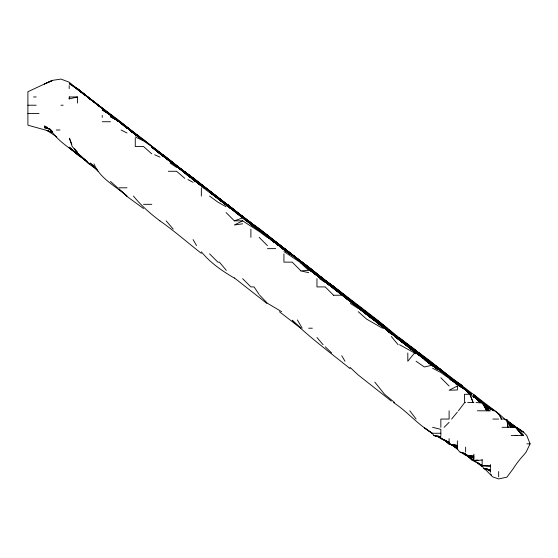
<?xml version="1.0" encoding="UTF-8"?>
<svg xmlns="http://www.w3.org/2000/svg" width="558" height="558" viewBox="0 0 558 558"><rect width="100%" height="100%" fill="white"/><g stroke="black" fill="none" stroke-linecap="round" stroke-linejoin="round"><path stroke-width="0.84" d="M77.457 103.063L77.457 96.959L69.199 98.919L69.624 96.959M515.18 426.717L508.296 421.876L515.18 427.128L511.742 424.638L515.18 427.128L506.922 420.418L523.439 432.297L516.38 427.316L523.439 431.913L526.794 435.575L530.1 443.833L526.117 452.092L523.439 455.363A90.026 90.026 0 0 0 513.276 468.608L506.922 477.139L498.664 478.931L492.63 476.867L484.449 468.608M458.418 410.8L464.681 402.541L464.43 394.283L469.404 394.283M416.073 353.877L414.559 352.984L407.814 361.242L407.814 352.984M451.617 419.058L457.372 412.083M444.161 427.316L449.106 422.336M267.087 237.359L259.149 231.472L242.632 220.842L234.374 224.972L242.632 223.814M226.116 212.584L234.374 220.842L242.632 217.934M385.257 328.209L366.515 313.722L438.372 369.501L432.59 365.134L424.331 366.962L416.073 361.242M482.147 459.994L473.888 460.824L472.089 460.35L466.272 455.23M475.535 460.113L478.018 460.064M333.482 295.28L341.74 295.175M267.408 248.666L275.673 248.617M440.848 433.245L432.59 433.266C418.082 424.973 407.438 411.581 393.446 402.541M33.564 96.959L36.158 96.959M77.457 96.959L69.199 96.959L69.199 98.919M27.9 105.218L36.158 105.218M60.941 105.218L63.18 105.218M27.9 113.476L39.053 113.476M102.233 121.735L110.491 121.735M56.274 129.993L60.02 129.993M168.307 171.285L176.565 171.285L184.824 178.337M118.749 187.802L127.008 187.802M143.525 204.326L151.783 204.326M234.374 220.842L242.632 220.842M242.632 217.599L268.789 237.359L248.366 220.842L267.408 235.49L226.722 204.326M308.707 328.209L312.327 328.209M464.681 402.541L465.63 402.541M467.632 402.541L473.888 402.541M476.093 402.541L482.147 402.995L482.147 402.541L473.888 396.285L482.014 402.541L473.888 396.668L477.857 399.905M477.383 410.8L490.398 410.8M492.847 419.058L498.664 419.058M500.791 419.058L504.195 419.058L506.922 419.86L508.038 427.316L506.922 419.86M502.04 427.316L515.18 427.316M433.852 435.575L440.848 436.984L433.852 435.575L432.59 433.664L424.331 427.749L432.59 433.664M511.191 435.575L523.439 435.575L515.613 427.316M526.919 443.833L530.1 443.833M483.681 468.608L490.405 469.794L483.681 468.608L482.147 465.658L480.856 464.626L482.147 465.735L480.843 464.668L482.147 465.658L490.405 466.049L482.147 465.86L473.888 460.406M484.309 468.608L490.405 470.171L485.32 468.608L490.405 470.171L490.405 470.924M463.231 453.487L465.63 455.342L473.888 456.2L469.759 455.663M517.217 435.575L515.18 435.575M468.106 455.447L465.63 455.126L473.888 457.065L466.453 454.951M449.106 443.994L457.372 445.444L449.106 444.001L457.372 446.693L449.106 443.833L444.294 440.164M308.707 272.618L300.448 270.881L308.707 270.393L299.772 262.134L283.931 251.553M432.59 427.323L440.848 429.346L440.848 435.575M50.199 129.17L44.417 127.663L50.199 129.296M465.63 454.463L465.63 453.682L459.841 452.092L457.372 449.002L452.378 444.865M461.061 452.322L465.63 453.682M434.759 435.575L440.848 437.793L437.904 436.021L440.848 438.337L437.779 436.035M443.387 439.327L449.106 443.833L457.372 447.202L449.35 443.833L457.372 448.172L457.372 440.876M432.59 368.217L440.848 372.514L449.106 378.38M47.13 130.321L52.675 132.623L45.261 129.993L27.9 125.187L27.9 91.742L52.033 80.436L60.941 79.069L69.199 82.193L85.716 95.676L140.281 138.251L129.365 129.993L132.665 132.413M466.376 455.028L473.888 458.153L466.376 454.972M154.65 154.768L160.041 157.119M135.266 136.947L143.525 140.895L151.671 146.51L171.927 163.027M47.423 127.461L44.417 126.01L50.666 129.993L52.675 131.841L50.813 129.993C58.82 142.618 72.491 149.523 83.693 158.904M485.362 468.608L490.405 471.091L485.558 468.608M121.079 129.993L127.008 133.013M76.139 88.241L69.199 83.665L77.144 88.694L118.749 121.246L110.491 116.106L110.491 116.762L118.749 121.03L140.281 138.251L133.969 133.383M460.294 452.092L465.63 454.847L465.63 455.342M473.888 461.075L482.147 465.456L478.018 462.931M187.893 179.543L193.082 182.326M399.556 344.725L414.559 352.984M110.491 116.762L118.749 121.288L102.233 109.04L114.62 118.415M281.664 311.692L267.408 303.266L259.665 295.175M382.411 328.209L366.515 319.05L358.257 311.692M73.684 86.497L77.457 88.715L93.974 101.807L77.457 88.701L75.951 88.094L77.429 88.694L85.716 95.202M73.579 86.497L77.234 88.694L93.974 102.058L87.662 97.469M482.147 402.848C488.696 408.177 498.58 410.66 501.607 419.058L498.664 413.764M87.048 161.381L77.569 154.768L74.57 151.532M234.374 278.079C222.147 270.986 210.359 262.832 201.34 251.798M444.977 440.171L449.106 442.801L440.848 438.19L449.106 442.299L440.848 438.741L437.849 436.105M226.116 206.774L217.857 202.115L209.599 196.067M350.389 303.433L358.257 308.504M110.491 116.106L118.749 121.456L110.491 115.597L118.749 121.463M453.361 445.57L457.372 448.172M491.675 409.551L492.944 410.381M463.531 453.473L465.63 454.847M467.632 392.413L470.652 394.283L467.771 392.351L470.652 394.283L468.134 392.42M482.147 402.75L490.405 408.219L482.147 402.89L485.586 405.324L482.147 402.757L488.341 407.019L482.272 402.541L490.405 409.251L473.888 396.292L481.812 402.541L473.888 396.313L480.591 402.541L473.888 396.11L482.147 402.444L474.572 397.331M47.039 130.453L56.77 136.898M467.778 392.365L470.652 394.283M477.948 399.821L475.918 398.461L477.948 399.786M411.253 347.062L430.532 361.242L449.106 376.329L416.721 351.519M493.202 410.325L491.103 408.909L493.146 410.325M492.798 410.395L491.605 409.495M170.092 163.027L176.565 167.414M477.997 399.905L473.888 396.738L482.147 402.304L473.888 396.027M319.567 278.651L325.223 282.536M325.223 280.646L334.354 286.917L377.334 319.95L402.088 340.101M473.888 396.696L482.147 402.388L473.888 396.55L490.405 409.105L484.895 405.087M473.888 460.35L466.314 455.126L473.888 460.35L473.888 454.156M491.061 408.965L493.042 410.339M453.361 445.689L457.372 448.472L457.372 449.002M341.74 294.484L332.296 287.363L343.275 295.175L353.472 303.433L332.456 287.307L342.905 295.175M432.59 365.364L416.624 352.984L438.337 369.501L416.401 352.984M480.278 401.516L473.888 396.403L482.147 402.541L488.348 410.8L482.147 402.604L488.341 406.991M394.625 402.541L384.56 394.283L374.774 382.084M301.083 262.134L325.223 280.855L333.482 286.659L343.086 294.645L334.807 287.935M461.668 387.496L449.148 377.759C457.414 384.567 466.662 389.679 473.888 397.61L473.888 396.843M191.812 178.148L151.783 147.11L160.041 153.227L151.783 146.552L205.198 187.802L184.824 171.997L195.391 179.543L234.374 210.066L205.553 187.802L209.599 191.017M365.95 312.585L310.227 270.393L331.794 286.917M279.565 246.078L292.19 255.194L283.931 248.917L300.448 261.758M467.709 392.309L470.492 394.283L467.011 391.723M473.888 396.78L477.941 399.661M479.294 400.616L481.993 402.541M481.638 402.541L473.888 396.403M143.525 208.539L127.008 196.451L118.749 188.876L127.008 196.067C115.471 185.919 100.196 178.867 93.974 163.878M186.888 174.752L203.984 187.802M332.296 287.37L341.74 294.178L311.294 270.393L332.226 286.917L308.707 268.879M349.999 301.369L342.354 295.175L416.073 352.747L407.814 346.616L416.073 352.558L342.807 295.175L437.102 368.984L432.59 365.337L438.462 369.501L432.59 365.309L435.038 367.422M186.888 174.668L201.34 185.744L193.082 179.606M259.149 230.37L236.578 212.584L259.149 230.356L246.727 220.842L257.894 229.101L247.403 220.842M470.471 394.283L467.646 392.211M477.39 399.535L480.194 401.537M108.524 113.476L102.233 108.698L141.816 138.251L151.783 146.329M301.111 262.134L364.144 311.692L325.907 281.811L341.74 293.899M483.521 404.006L485.586 405.485L482.83 403.455L485.586 405.45M250.891 223.667L267.408 236.027L289.832 253.876L283.931 249.307M184.824 171.99L195.042 179.543M152.02 146.51L205.211 187.802L176.565 166.34L151.783 146.921L153.164 147.926M312.675 270.393L283.931 248.561L333.544 286.917L245.952 219.315M333.482 288.291L341.74 294.282L332.359 287.356M399.556 339.173L429.13 361.242L407.814 345.311L428.565 361.242M486.96 406.252L488.341 407.249M86.895 161.318L85.716 160.418L87.118 161.485M204.786 187.802L172.987 163.501L183.087 171.285M316.965 274.989L321.994 278.651L300.448 262.274L315.654 274.083M327.239 283.478L331.947 286.917L316.965 275.087L332.031 286.917L316.965 275.087M365.364 311.692L358.257 305.819L387.175 328.209M399.556 337.883L416.073 350.312M418.319 352.984L406.545 344.725L440.848 371.265M455.307 383.29L456.681 384.295M78.427 154.768L80.415 156.219M82.403 157.67L83.728 158.632M201.34 185.123L184.824 172.31L205.274 187.802L172.903 163.027L201.34 185.123L184.824 172.736L193.082 178.958L160.041 153.436L172.269 163.027L161.729 154.768L168.307 159.839M194.212 180.018L195.509 180.966M196.807 181.915L200.692 184.754M250.891 223.974L257.894 229.101L243.309 217.662M267.408 236.243L259.149 230.105L279.474 245.618M284.594 249.482L300.448 261.36L283.931 248.561M343.072 294.673L334.863 288.57M118.749 121.051L110.491 114.99L116.845 120.089L93.974 101.709L118.749 120.312L143.525 140.309L119.963 122.237L140.177 138.251M182.933 171.285L201.34 185.695L191.812 178.546L200.65 185.347M226.22 204.326L209.599 191.234L234.374 210.506L246.789 220.842L209.599 191.687L224.156 203.328M242.632 217.034L228.264 205.916L270.93 238.357M335.393 288.479L364.96 311.692L333.963 286.917L316.965 273.783L325.223 280.834L333.482 286.917L311.859 270.393M430.581 362.24L399.556 338.413M183.931 171.285L205.211 187.802L151.783 146.726L160.041 153.199L154.538 148.979M193.082 178.553L201.34 184.733M218.541 198.069L248.477 220.842L269.005 237.359M241.391 216.595L209.599 192.21M259.149 230.042L300.448 261.625M292.19 254.985L311.929 270.393M316.281 274.585L300.469 262.134L354.658 303.433L424.331 358.724L407.814 345.939M333.482 287.496L343.512 295.175L325.223 280.814L333.482 286.917M433.259 366.048L437.291 369.012L432.59 365.288M154.538 149.537L160.041 153.603M161.855 155.25L168.307 160.027L161.374 154.768L172.499 163.027M172.889 163.487L183.373 171.285M234.374 211.266L241.977 217.271L217.857 198.55L236.48 212.584M272.283 239.361L313.003 270.393L323.975 279.649M292.19 255.557L259.149 229.784M279.914 245.618L300.448 260.949L269.8 237.359L291.213 253.876L259.149 228.48L247.794 220.842L259.065 229.101L227.029 204.326M285.822 251.086L287.712 252.481M310.799 270.393L308.707 268.789L316.965 275.289L300.448 262.274L308.707 268.531M325.907 281.874L341.74 293.808L325.223 280.834M333.482 288.095L341.74 294.199L332.491 287.307M383.032 327.148L358.257 307.939L384.72 328.209L342.452 295.175L355.704 305.965L350.647 301.885M424.331 357.65L429.193 361.242L399.556 338.699L416.073 351.324L407.814 345.116M409.879 347.627L440.848 371.175M429.96 363.802L432.59 365.846L426.954 361.242L437.326 369.005M467.59 392.344L470.199 394.283M77.457 153.945L80.519 156.219M129.686 129.993L119.405 121.735L130.607 129.993L119.991 121.735L129.63 129.491M120.284 122.732L127.008 127.768M176.565 166.005L183.68 171.285L160.041 152.955M193.082 179.09L184.824 172.966L193.619 179.543M257.203 229.101L251.525 224.888L259.149 230.614M278.937 245.618L267.408 236.704M278.658 245.618L275.673 243.302M333.482 286.54L341.74 293.041M439.683 369.982L449.106 377.264L416.073 351.61L460.817 386.024L449.106 376.929M395.371 336.467L399.556 339.571L385.536 328.725L391.298 333.384M279.37 311.692L300.448 327.992L292.19 320.243L300.567 328.209C316.372 342.528 333.475 355.188 349.999 368.566M140.33 138.251L129.512 129.993L134.624 133.983M233.105 209.954L209.599 191.736L234.374 211.064M250.891 223.563L267.408 236.132L250.891 223.095L254.811 226.123M243.288 218.415L250.891 224.421M276.81 244.341L278.519 245.618M300.448 262.134L308.707 268.279M325.914 281.253L332.798 286.373M326.57 282.906L331.947 286.917L325.893 282.348L331.682 286.917M391.298 332.777L385.383 328.209L406.419 344.725L366.515 313.366L407.326 345.535M417.196 352.984L439.139 369.501L418.221 352.984M394.645 336.467L405.673 344.725L394.687 336.467L397.122 338.308M491.019 408.512L494.088 410.8M425.461 360.405L426.591 361.242L424.903 359.875M85.716 160.537L77.457 154.385L69.199 147.64L78.266 154.768L69.199 147.696L77.457 154.148L69.199 147.173L89.95 164.038M453.215 445.382L457.372 448.472M168.307 160.062L172.269 163.027M217.857 198.097L234.374 210.798M250.891 223.221L283.931 248.666M325.223 280.381L333.482 286.554M336.927 291.262L341.74 294.854M429.583 361.242L418.744 352.984L440.415 369.501L432.59 363.544M504.16 418.514L498.664 413.645L440.848 369.584M424.331 357.894L439.111 369.501L424.331 358.41L438.741 369.501M449.106 377.194L439.697 369.94L464.354 389.065L449.539 377.759L463.586 388.57M468.197 392.365L470.771 394.283L467.562 391.8M88.052 96.959L118.749 121.4L87.397 96.959L118.749 121.281M182.64 171.285L176.565 166.256L183.31 171.285L172.987 163.501M241.984 216.567L226.367 204.326L258.752 229.101M259.149 229.617L275.673 242.43L247.675 220.842L267.408 236.041L259.149 229.547M279.872 246.636L283.931 249.677L267.408 236.55M343.735 295.175L383.032 325.739M374.774 319.483L354.553 303.433L391.298 332.247M450.815 377.759L432.59 363.851L461.633 386.024L450.857 377.759L457.372 382.718M471.231 394.283L449.867 377.759L471.503 394.283M450.487 379.447L453.926 382.084M118.749 121.191L110.491 114.99L127.008 127.894L119.405 121.735M143.525 140.295L127.008 127.252L140.595 138.251M151.783 146.796L160.041 153.004M275.673 241.858L280.618 245.618M227.497 205.902L233 210.038M233 209.927L226.116 204.737L242.632 217.118M283.931 248.77L290.453 253.876L269.172 237.359L301.522 262.134M300.448 261.242L301.634 262.134M279.209 245.618L268.265 237.359L273.678 241.677M349.999 299.744L365.497 311.692L349.999 299.695L358.257 306.091M308.707 269.193L341.74 294.575M333.482 288.249L341.74 294.457L321.38 278.651M356.925 305.937L343.051 295.175M416.686 352.984L424.331 358.85L394.987 336.467L405.492 344.725M414.301 351.91L399.556 339.752L437.291 368.998M458.041 385.006L459.387 386.024M91.289 165.049L93.974 167.065M143.525 140.344L130.265 129.993L140.93 138.251M242.632 217.487L236.864 212.584L242.632 216.916M259.149 230.224L261.904 232.302M263.969 233.858L268.586 237.359M290.592 253.876L300.448 261.597M333.384 286.917L316.965 274.166L342.926 294.171M366.515 312.668L358.257 306.056L374.774 318.632M396.403 336.467L366.515 312.892L375.743 319.95M416.073 351.031L399.556 338.267L407.814 344.725M383.032 326.137L385.78 328.209M407.814 344.997L416.073 351.24M406.147 344.725L399.556 339.236L416.073 351.896M408.505 346.058L416.073 351.77L407.814 345.576L417.928 352.984M416.073 352.384L407.814 346.162L416.073 352.579M461.919 387.454L449.42 377.759L457.372 384.155M152.334 146.51L216.065 196.067L194.923 179.543M168.307 159.281L176.565 165.726M243.309 217.787L257.022 228.557M251.525 224.309L257.859 229.101M301.446 262.134L333.482 286.993M280.004 246.608L283.931 249.579M308.707 268.342L332.261 286.917L316.965 274.899L325.223 281.741M321.143 278.651L308.707 269.082L318.946 277.033M342.968 295.175L374.774 319.755L358.257 306.816L364.486 311.692M349.999 300.567L353.786 303.433M333.482 288.423L341.74 294.673M399.556 339.229L407.04 344.725L399.556 338.985M449.762 377.759L457.372 383.534L449.929 377.759M376.838 322.531L384.253 328.209L376.155 321.973M398.335 339.229L416.073 352.747M176.565 166.228L183.219 171.285M256.115 227.113L275.673 241.949L259.149 229.205L270.072 237.359M209.599 192.133L214.774 196.067M269.054 237.359L283.325 248.512M217.857 198.69L209.599 192.398M308.707 267.812L333.482 286.847M325.223 280.465L365.072 311.692M334.207 287.433L354.832 303.433M283.931 249.844L279.028 245.618M358.257 306.942L374.774 319.539M488.466 407.089L482.433 402.541L486.709 410.8L482.558 403.288M385.076 328.732L398.935 339.362L384.839 328.209L399.556 339.689M427.951 362.254L432.59 365.783L427.442 361.744L432.59 365.825L427.979 362.261M129.512 129.993L135.266 134.45L127.008 127.852L140.316 138.251L135.266 134.394M135.266 134.297L140.456 138.251M242.632 216.539L209.599 190.955L226.116 204.186L209.599 191.603L242.632 217.278M196.172 181.517L193.082 179.146M197.462 182.501L201.34 185.451M259.149 229.924L268.81 237.359L267.408 236.215M203.37 187.802L209.599 192.559M250.891 224.079L259.149 230.433M322.238 278.651L300.825 262.134M273.734 241.795L267.973 237.359M374 319.95L374.774 320.585L366.515 314.259L407.814 346.518L399.556 340.115M428.132 361.242L432.59 364.639M194.861 179.543L226.116 204.13L217.857 197.748M226.75 204.326L209.599 191.248M201.34 185.228L204.716 187.802L194.058 179.543L204.709 187.802M334.249 287.433L349.999 299.89M270.518 238.838L275.024 242.284M270.421 239.375L273.699 241.886M300.448 262.26L324.637 280.918M316.965 275.38L310.464 270.393L318.925 277.082M326.535 282.906L331.773 286.917M459.841 386.024L461.766 387.496M173.705 163.027L163.173 154.768M184.824 171.948L193.082 178.295M322.81 278.651L325.223 280.583L308.707 267.038L302.024 262.134L312.522 270.393L283.931 248.184M243.295 217.271L244.627 218.297M226.116 204.856L209.599 191.861L217.857 198.216M217.857 198.509L225.425 204.326M391.298 331.731L358.257 306.056M252.258 225.439L257.022 229.101M327.748 284.008L329.011 284.978M383.032 326.528L396.02 336.467L375.506 320.452M358.257 307.995L373.504 319.95M384.65 328.209L395.273 336.467M242.632 216.72L234.374 210.268M163.919 156.219L182.891 170.79M116.685 120.005L118.749 121.595M215.053 196.067L209.599 191.868L217.857 198.341L209.599 191.826M160.544 153.994L161.555 154.768L151.783 146.949L162.036 154.768M204.214 187.802L184.824 172.854M300.741 262.134L311.42 270.393L308.707 268.224M366.515 313.031L374.774 319.406L366.515 312.912M342.145 295.175L349.999 301.229L342.466 295.175M312.103 270.393L283.931 248.177M140.825 138.251L127.008 127.287M358.257 306.502L364.974 311.692L354.379 303.433M311.308 270.393L333.482 287.544M366.515 313.484L374.09 319.336M466.976 391.144L471.036 394.283M230.245 208.329L217.857 198.585M235.727 212.584L236.983 213.554M240.749 216.469L242.005 217.439M449.797 378.812L453.926 382M417.447 354.107L418.828 355.167M465.63 389.54L461.103 386.024L471.615 394.283M344.112 295.175L348.039 298.216M201.34 184.81L205.191 187.802M202.554 186.393L204.368 187.802M461.822 387.496L459.925 386.024L461.822 387.531M201.94 186.414L203.733 187.802M395.252 336.467L398.942 339.327M424.331 358.892L416.805 352.984L432.59 365.518M301.969 262.134L316.309 273.532M457.372 383.911L449.581 377.759L460.057 386.024M143.525 139.653L151.783 146.084M270.665 238.824L275.045 242.235M358.257 307.026L364.255 311.692M427.581 361.242L432.59 365.141M271.551 240.031L267.408 236.794M272.925 241.105L278.7 245.618M279.976 246.643L283.931 249.726M399.556 339.843L405.75 344.725M417.977 354.469L421.157 356.946M422.427 357.936L423.696 358.927M410.542 348.736L416.003 352.984M159.909 220.842C150.214 213.616 141.062 205.456 133.439 196.067M391.298 401.056L358.257 374.997L349.999 367.366M341.74 293.166L343.031 294.171L333.984 286.917M270.037 237.359L280.562 245.618M367.157 313.164L375.827 319.95L374.774 319.12M377.794 321.485L391.298 332.115L375.374 319.95L385.996 328.209M432.59 364.402L439.118 369.501M399.556 338.783L407.814 345.262M399.556 339.09L406.761 344.725M193.082 178.239L194.756 179.543M226.178 204.326L217.857 197.971L234.374 210.624L215.939 196.067M308.707 269.075L310.394 270.393M127.008 127.803L129.812 129.993M82.389 157.37L77.457 152.969L82.598 157.809M473.888 396.278L481.875 402.541M383.032 325.175L376.448 319.95L386.903 328.209M449.106 377.508L440.848 370.84L449.106 377.271M450.383 379.433L451.652 380.43L449.748 378.847L451.652 380.375M356.987 306.516L353.165 303.433L358.257 307.36L349.999 300.623L374.279 319.95M247.724 220.842L267.408 236.446L259.149 229.777M275.673 242.772L289.748 253.876M427.442 361.751L432.59 365.783M243.281 218.297L246.524 220.842L243.281 218.269M97.113 169.806L87.808 163.027L79.103 154.768L85.716 160.341L83.846 158.821M316.965 274.055L325.223 280.541M374.774 320.404L383.032 326.967M249.705 222.237L237.283 212.584L242.632 216.79M172.792 163.027L162.476 154.768M184.824 172.394L193.082 178.888L183.519 171.285M185.458 173.545L190.487 177.535M334.758 287.914L343.937 295.175M416.805 352.984L427.079 361.242M366.515 313.868L373.972 319.95L358.257 307.186M161.82 154.768L180.618 169.667M135.266 134.101L140.532 138.251M120.94 123.325L127.008 128.11M373.972 319.95L358.257 307.263L374.774 320.48M93.974 101.709L98.389 105.218M456.73 384.037L449.748 378.422M302.101 262.134L308.707 267.387M363.223 311.692L366.515 314.307L358.257 307.521M236.083 212.584L241.977 217.271M193.291 179.543L201.34 185.947M266.85 303.433L234.374 277.919M460.531 386.024L464.354 389.065M440.848 370.791L449.106 377.417L440.848 370.672M322.601 278.651L323.912 279.697M385.501 329.234L391.298 333.851L385.522 329.234M300.915 262.134L306.761 266.787M316.965 275.143L320.745 278.149M288.277 252.886L279.293 245.618M284.573 250.27L285.877 251.281L284.58 250.228M236.927 212.584L250.891 223.681L247.34 220.842M191.75 178.539L193.005 179.543M110.491 114.781L108.852 113.476L116.845 120.026M270.651 238.866L275.045 242.381M211.489 192.531L214.635 195.056M184.824 172.541L190.536 177.123M243.295 217.662L250.891 223.828M385.208 328.209L391.298 333.286L374.669 319.95M342.417 295.175L349.999 301.285L342.598 295.175M290.467 253.876L292.19 255.264M91.275 164.659L93.974 166.842M201.34 253.318C187.488 242.604 174.417 230.984 160.041 220.947L160.041 220.842M491.082 408.602L493.788 410.8M275.673 242.883L277.019 243.979M184.824 172.673L193.082 179.369M290.662 253.876L292.19 255.125L290.739 253.876M443.498 439.495L448.792 443.833M123.053 124.985L127.008 128.242L123.081 124.985M424.331 359.199L426.8 361.242M81.9 92.907L76.83 88.694M83.17 93.96L84.439 95.013M312.78 270.393L316.965 273.866M279.042 245.618L282.097 248.164M480.85 464.668L482.147 465.749M468.071 392.727L469.899 394.283L473.114 402.541L469.982 394.283M473.888 394.673L478.966 399.033M383.032 327.176L384.239 328.209M93.974 166.319L90.229 163.027L98.048 171.285M506.922 420.586L514.532 427.316L506.922 420.523L513.52 427.316L506.922 420.181L512.418 427.316L506.922 419.965M419.483 352.984L422.511 355.669M151.783 153.862L143.525 146.51L135.266 146.51L135.266 138.251M110.491 181.427L117.55 187.802M453.256 445.43L457.372 449.155M226.346 270.393L219.385 262.134L217.857 262.134L209.599 253.876M325.223 346.797L331.689 352.984M515.446 427.316L523.439 435.073M490.405 473.93L491.584 475.109M440.848 377.759L449.106 386.024M333.482 295.175L325.223 286.917L316.965 286.917L316.965 278.651M300.448 270.393L292.19 262.134L283.931 262.134L283.931 253.876M259.149 237.359L267.408 245.618M242.632 278.651L250.891 286.917L254.071 286.917L259.149 294.498M504.774 419.058L505.848 420.167M483.723 404.696L488.996 410.8L482.147 402.604M173.182 229.101L166.165 220.842M316.965 337.52L323.117 344.725M391.298 336.467L398.112 344.725M517.168 429.221L522.358 435.575L515.808 427.316M74.305 148.47L77.457 152.383L72.191 146.51L69.429 138.251L71.829 144.257M409.802 410.8L416.073 419.002M302.178 328.209L297.379 319.95M341.74 355.704L344.99 361.242M193.082 239.577L196.535 245.618M506.922 420.369L510.654 427.316L506.922 420.258M498.664 471.566L498.664 476.867M490.405 464.549L490.405 468.608M490.405 471.357L490.405 472.27M482.147 459.527L482.147 465.86M465.63 447.091L465.63 452.092M449.106 410.8L449.106 419.058L440.848 419.058L440.848 427.316M449.106 438.595L449.106 443.833M250.891 229.101L250.891 237.359M201.34 187.802L201.34 196.067M102.233 115.422L102.233 117.375M69.199 85.695L69.199 88.603M457.372 386.024L449.106 390.209L457.372 389.979L457.372 386.024M52.675 80.436L44.417 83.979L52.675 80.436M289.644 253.876L283.931 249.426L289.644 253.876M108.385 113.476L102.233 109.968L110.491 115.234L108.385 113.476M77.457 89.315L76.397 88.694L85.716 95.662L77.457 89.315M333.482 286.282L325.223 280.709L333.482 286.331M515.18 426.828L508.296 421.967L515.18 426.828M440.757 369.501L432.59 363.739L440.729 369.501M509.677 423.152L508.296 422.155L509.677 423.145M470.08 394.283L468.176 392.888L470.08 394.283M396.131 336.467L391.298 332.917L396.124 336.467M471.001 394.283L467.646 391.814L471.001 394.283M462.624 386.024L457.372 382.132L462.631 386.024M428.718 361.242L424.331 357.992L428.704 361.242M267.408 235.309L259.149 229.115L267.408 235.33M193.082 177.995L184.824 171.836L193.082 178.016M349.999 299.827L343.77 295.175L349.999 299.869M482.147 402.06L473.888 395.873L482.147 402.053M456.681 384.085L455.307 383.053L456.681 384.078M226.116 204.312L217.857 197.985L226.116 204.312M482.147 401.865L473.888 395.643L482.147 401.865M456.681 384.155L455.307 383.116L456.681 384.169M247.529 220.842L243.246 217.599L247.529 220.842M316.965 274.111L308.707 267.77L316.965 274.111M172.38 163.027L168.307 159.937L172.394 163.027M471.364 394.283L465.63 389.909L471.315 394.283M488.383 407.173L482.335 402.541L488.383 407.18M456.681 384.274L455.307 383.213L456.681 384.253M459.297 386.024L458.013 385.034L459.276 386.024M226.116 204.061L217.857 197.671L226.116 204.061M383.032 325.956L375.276 319.95L383.032 325.956M215.395 196.067L209.599 191.568L215.381 196.067M160.041 153.506L154.964 149.551L160.041 153.506M426.675 361.242L424.917 359.875L426.675 361.242M273.734 241.914L270.504 239.382L273.748 241.963M140.749 138.251L135.266 133.948L140.749 138.251M269.242 238.371L267.952 237.359L269.242 238.385M102.233 108.419L98.166 105.218L102.233 108.419M488.494 407.089L482.733 402.541L488.494 407.103M182.961 171.285L176.565 166.193L182.961 171.285M153.687 148.853L151.783 147.34L153.687 148.846M160.041 153.91L158.772 152.899L160.041 153.91M383.032 326.325L375.067 319.95L383.032 326.346M482.147 466.558L476.978 462.422L482.147 466.572M168.307 159.595L162.301 154.768L168.307 159.672M349.999 301.111L342.619 295.175L349.999 301.139M391.298 333.9L386.171 329.764L391.298 333.9M234.374 210.108L227.357 204.326L234.374 210.143M482.147 466.258L478.924 463.572L482.147 466.265M457.372 448.967L453.452 445.542L457.372 448.967M479.873 402.541L473.888 396.11L479.873 402.541M78.922 154.768L77.457 152.857L78.866 154.768"/></g></svg>
